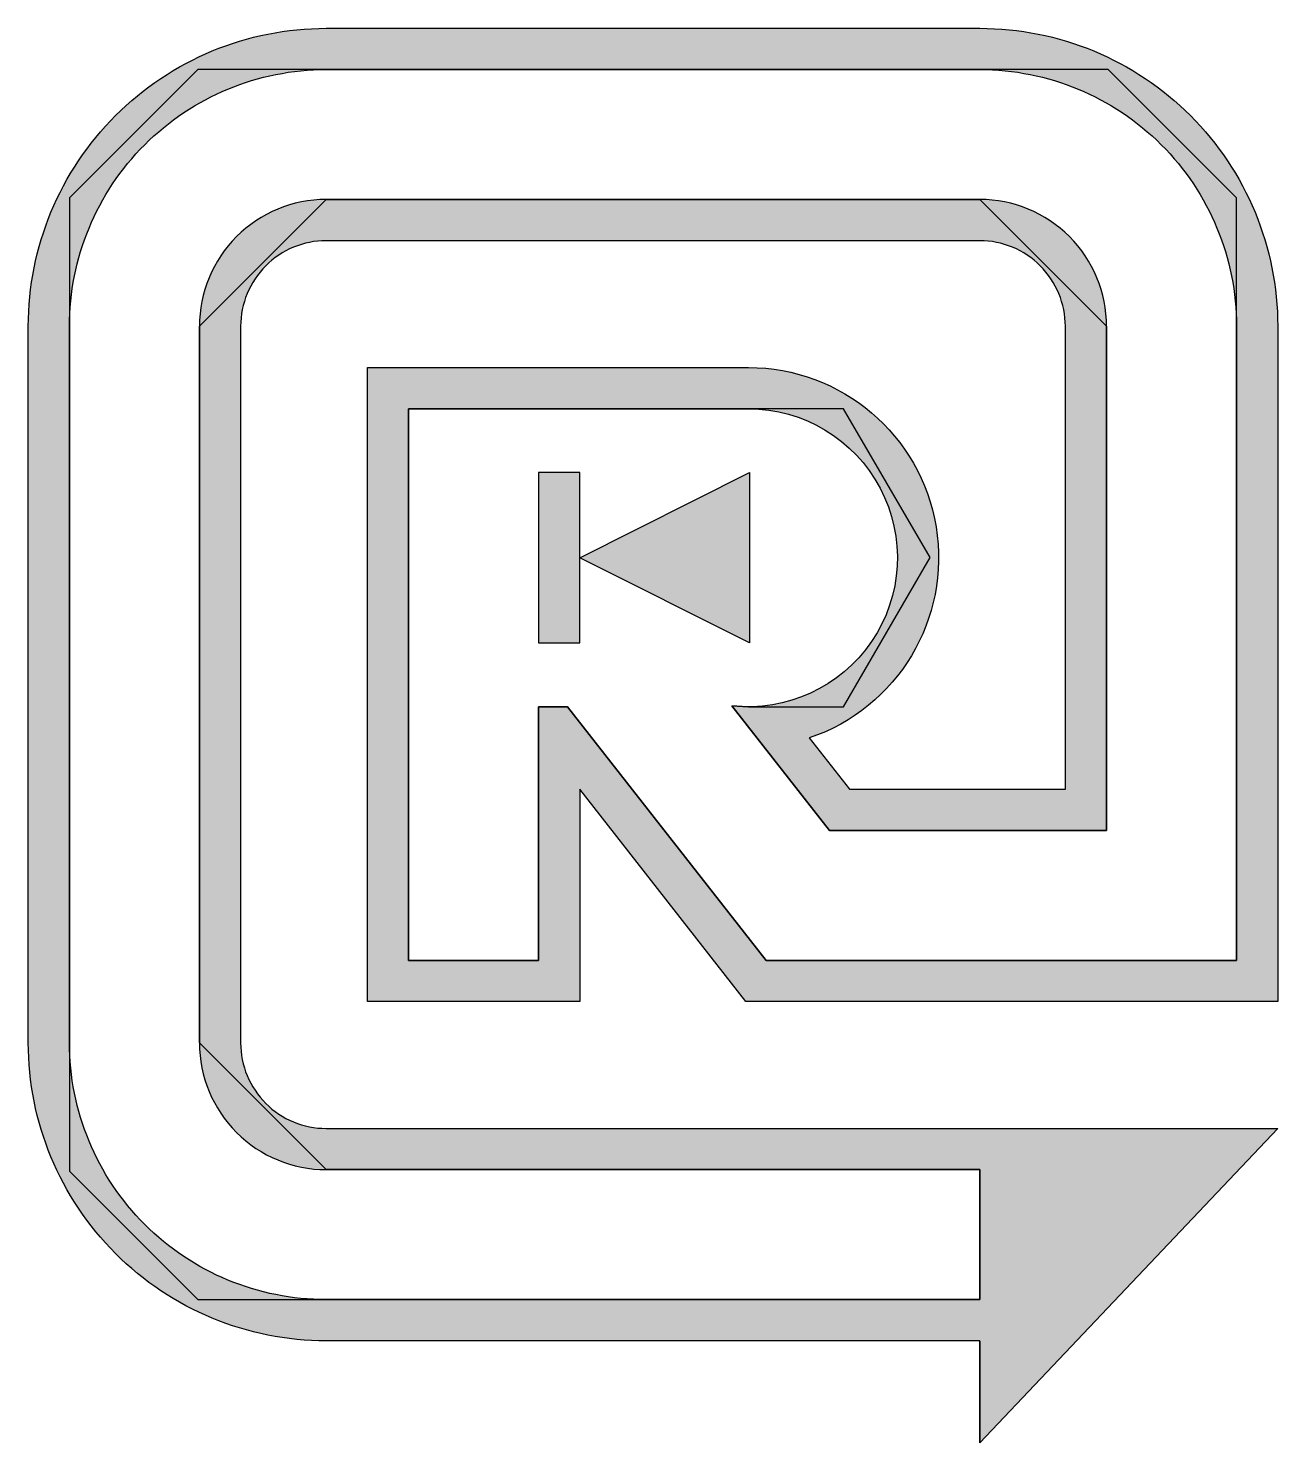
# Model space of a CAD drawing. Header units: millimetres. Extents: x 2963 to 3529, y 1318 to 1533.
# Drawn here: x 3161.17 to 3180.88, y 1482.52 to 1504.83 of the extents above; entities that cross this region are included whole.
import ezdxf

# ---------------------------------------------------------------- set-up
doc = ezdxf.new("R2010")
doc.units = ezdxf.units.MM
doc.header["$XCLIPFRAME"] = 2
doc.layers.get('0').update_dxf_attribs({"color": 255})
for name, color, linetype in [('image', 142, 'Continuous'), ('textbound', 255, 'Continuous'), ('textboundcntr', 7, 'Continuous'), ('texthatch', 7, 'Continuous')]:
    doc.layers.add(name, color=color, linetype=linetype)
picture_1 = doc.add_image_def('image1.jpg', size_in_pixel=(2400, 3840))

msp = doc.modelspace()

# ---------------------------------------------------------------- hatches: boundary and pattern name
at = {"layer": 'texthatch'}
h = msp.add_hatch(color=256, dxfattribs=at)
h.dxf.hatch_style = 1
h.paths.add_polyline_path([(3164.521, 1500.13, -0.414214), (3165.871, 1501.48), (3176.181, 1501.48, -0.414214), (3177.531, 1500.13), (3177.531, 1492.83), (3174.125, 1492.83), (3173.492, 1493.638, 0.848947), (3172.531, 1499.48), (3166.521, 1499.48), (3166.521, 1489.48), (3169.871, 1489.48), (3169.871, 1492.83), (3172.493, 1489.48), (3175.531, 1489.48), (3180.881, 1489.48), (3180.881, 1500.13, 0.414214), (3176.181, 1504.83), (3165.871, 1504.83, 0.414214), (3161.171, 1500.13), (3161.171, 1488.83, 0.414214), (3165.871, 1484.13), (3176.181, 1484.13), (3176.181, 1482.524), (3180.881, 1487.48), (3176.181, 1487.48), (3165.871, 1487.48, -0.414214), (3164.521, 1488.83)])
h.paths.add_polyline_path([(3161.821, 1500.13, -0.414214), (3165.871, 1504.18), (3176.181, 1504.18, -0.414214), (3180.231, 1500.13), (3180.231, 1490.13), (3174.881, 1490.13), (3172.809, 1490.13), (3169.679, 1494.13), (3169.221, 1494.13), (3169.221, 1490.13), (3167.171, 1490.13), (3167.171, 1498.83), (3172.531, 1498.83, -1.057223), (3172.27, 1494.145), (3173.808, 1492.18), (3178.181, 1492.18), (3178.181, 1500.13, 0.414214), (3176.181, 1502.13), (3165.871, 1502.13, 0.414214), (3163.871, 1500.13), (3163.871, 1488.83, 0.414214), (3165.871, 1486.83), (3176.181, 1486.83), (3176.181, 1484.78), (3165.871, 1484.78, -0.414214), (3161.821, 1488.83)], flags=16)
h.paths.add_polyline_path([(3169.221, 1497.822), (3169.871, 1497.822), (3169.871, 1496.48), (3172.548, 1497.822), (3172.548, 1495.139), (3169.871, 1496.48), (3169.871, 1495.139), (3169.221, 1495.139)], flags=0)
h.paths.add_polyline_path([(3171.322, 1496.48), (3171.898, 1496.769), (3171.898, 1496.191)], flags=0)
h = msp.add_hatch(color=256, dxfattribs=at)
h.dxf.hatch_style = 1
h.paths.add_polyline_path([(3172.548, 1495.139), (3172.548, 1497.822), (3169.871, 1496.48)])
h.paths.add_polyline_path([(3169.221, 1495.139), (3169.871, 1495.139), (3169.871, 1497.822), (3169.221, 1497.822)])

# ---------------------------------------------------------------- linework, layer by layer
at = {"color": 7, "true_color": 0xffffff}
for points in [[(3176.181, 1487.48), (3180.881, 1487.48), (3176.181, 1482.524), (3176.181, 1484.13), (3165.871, 1484.13, -0.414214), (3161.171, 1488.83), (3161.171, 1500.13, -0.414214), (3165.871, 1504.83), (3176.181, 1504.83, -0.414214), (3180.881, 1500.13), (3180.881, 1489.48), (3175.531, 1489.48), (3172.493, 1489.48), (3169.871, 1492.83), (3169.871, 1489.48), (3166.521, 1489.48), (3166.521, 1499.48), (3172.531, 1499.48, -0.848947), (3173.492, 1493.638), (3174.125, 1492.83), (3177.531, 1492.83), (3177.531, 1500.13, 0.414214), (3176.181, 1501.48), (3165.871, 1501.48, 0.414214), (3164.521, 1500.13), (3164.521, 1488.83, 0.414214), (3165.871, 1487.48)], [(3173.808, 1492.18), (3178.181, 1492.18), (3178.181, 1500.13, 0.414214), (3176.181, 1502.13), (3165.871, 1502.13, 0.414214), (3163.871, 1500.13), (3163.871, 1488.83, 0.414214), (3165.871, 1486.83), (3176.181, 1486.83), (3176.181, 1484.78), (3165.871, 1484.78, -0.414214), (3161.821, 1488.83), (3161.821, 1500.13, -0.414214), (3165.871, 1504.18), (3176.181, 1504.18, -0.414214), (3180.231, 1500.13), (3180.231, 1490.13), (3174.881, 1490.13), (3172.809, 1490.13), (3169.679, 1494.13), (3169.221, 1494.13), (3169.221, 1490.13), (3167.171, 1490.13), (3167.171, 1498.83), (3172.531, 1498.83, -1.057223), (3172.27, 1494.145)]]:
    msp.add_lwpolyline(points, format="xyb", close=True, dxfattribs=at)
for points in [[(3169.221, 1497.822), (3169.221, 1495.139), (3169.871, 1495.139), (3169.871, 1497.822), (3169.221, 1497.822)], [(3176.181, 1484.127), (3176.181, 1482.524)]]:
    msp.add_lwpolyline(points, dxfattribs=at)
msp.add_lwpolyline([(3172.548, 1497.822), (3172.548, 1495.139), (3169.871, 1496.48)], close=True, dxfattribs=at)
at = {"layer": 'textbound'}
for points in [[(3176.181, 1487.48), (3180.881, 1487.48), (3176.181, 1482.524), (3176.181, 1484.13), (3165.871, 1484.13, -0.414214), (3161.171, 1488.83), (3161.171, 1500.13, -0.414214), (3165.871, 1504.83), (3176.181, 1504.83, -0.414214), (3180.881, 1500.13), (3180.881, 1489.48), (3175.531, 1489.48), (3172.493, 1489.48), (3169.871, 1492.83), (3169.871, 1489.48), (3166.521, 1489.48), (3166.521, 1499.48), (3172.531, 1499.48, -0.848947), (3173.492, 1493.638), (3174.125, 1492.83), (3177.531, 1492.83), (3177.531, 1500.13, 0.414214), (3176.181, 1501.48), (3165.871, 1501.48, 0.414214), (3164.521, 1500.13), (3164.521, 1488.83, 0.414214), (3165.871, 1487.48)], [(3173.808, 1492.18), (3178.181, 1492.18), (3178.181, 1500.13, 0.414214), (3176.181, 1502.13), (3165.871, 1502.13, 0.414214), (3163.871, 1500.13), (3163.871, 1488.83, 0.414214), (3165.871, 1486.83), (3176.181, 1486.83), (3176.181, 1484.78), (3165.871, 1484.78, -0.414214), (3161.821, 1488.83), (3161.821, 1500.13, -0.414214), (3165.871, 1504.18), (3176.181, 1504.18, -0.414214), (3180.231, 1500.13), (3180.231, 1490.13), (3174.881, 1490.13), (3172.809, 1490.13), (3169.679, 1494.13), (3169.221, 1494.13), (3169.221, 1490.13), (3167.171, 1490.13), (3167.171, 1498.83), (3172.531, 1498.83, -1.057223), (3172.27, 1494.145)]]:
    msp.add_lwpolyline(points, format="xyb", close=True, dxfattribs=at)
at = {"layer": 'textboundcntr'}
for points in [[(3169.221, 1497.822), (3169.221, 1495.139), (3169.871, 1495.139), (3169.871, 1497.822), (3169.221, 1497.822)], [(3176.181, 1484.127), (3176.181, 1482.524)]]:
    msp.add_lwpolyline(points, dxfattribs=at)
msp.add_lwpolyline([(3172.548, 1497.822), (3172.548, 1495.139), (3169.871, 1496.48)], close=True, dxfattribs=at)

# ---------------------------------------------------------------- pictures from other files: only their frames are drawn
at = {"layer": 'image', "color": 7, "true_color": 0xffffff}
image = msp.add_image(picture_1, insert=(3155.893, 1504.18), size_in_units=(19.4, 31.04), rotation=-90, dxfattribs=at)
image.set_boundary_path([(661.36, 1781.14), (661.36, 2444.3), (1737.64, 2444.3), (1737.64, 2190.7), (1242.8, 2190.7), (1242.8, 2134.05), (1737.64, 1746.75), (1737.64, 828.56), (250.02, 828.56), (-0.5, 1079.07), (-0.5, 2855.65), (250.02, 3106.17), (2148.98, 3106.17), (2399.5, 2855.65), (2399.5, 1329.6), (2145.9, 1329.6), (2145.9, 2605.14), (1898.47, 2852.56), (500.53, 2852.56), (253.1, 2605.14), (253.1, 1329.6), (500.53, 1082.17), (1484.04, 1082.17), (1484.04, 1623.2), (1241, 1813.4), (1242.8, 1781.14), (1242.8, 1595.57), (951.61, 1426.53), (661.36, 1595.57), (661.36, 1781.14)])

doc.saveas('drawing.dxf')
